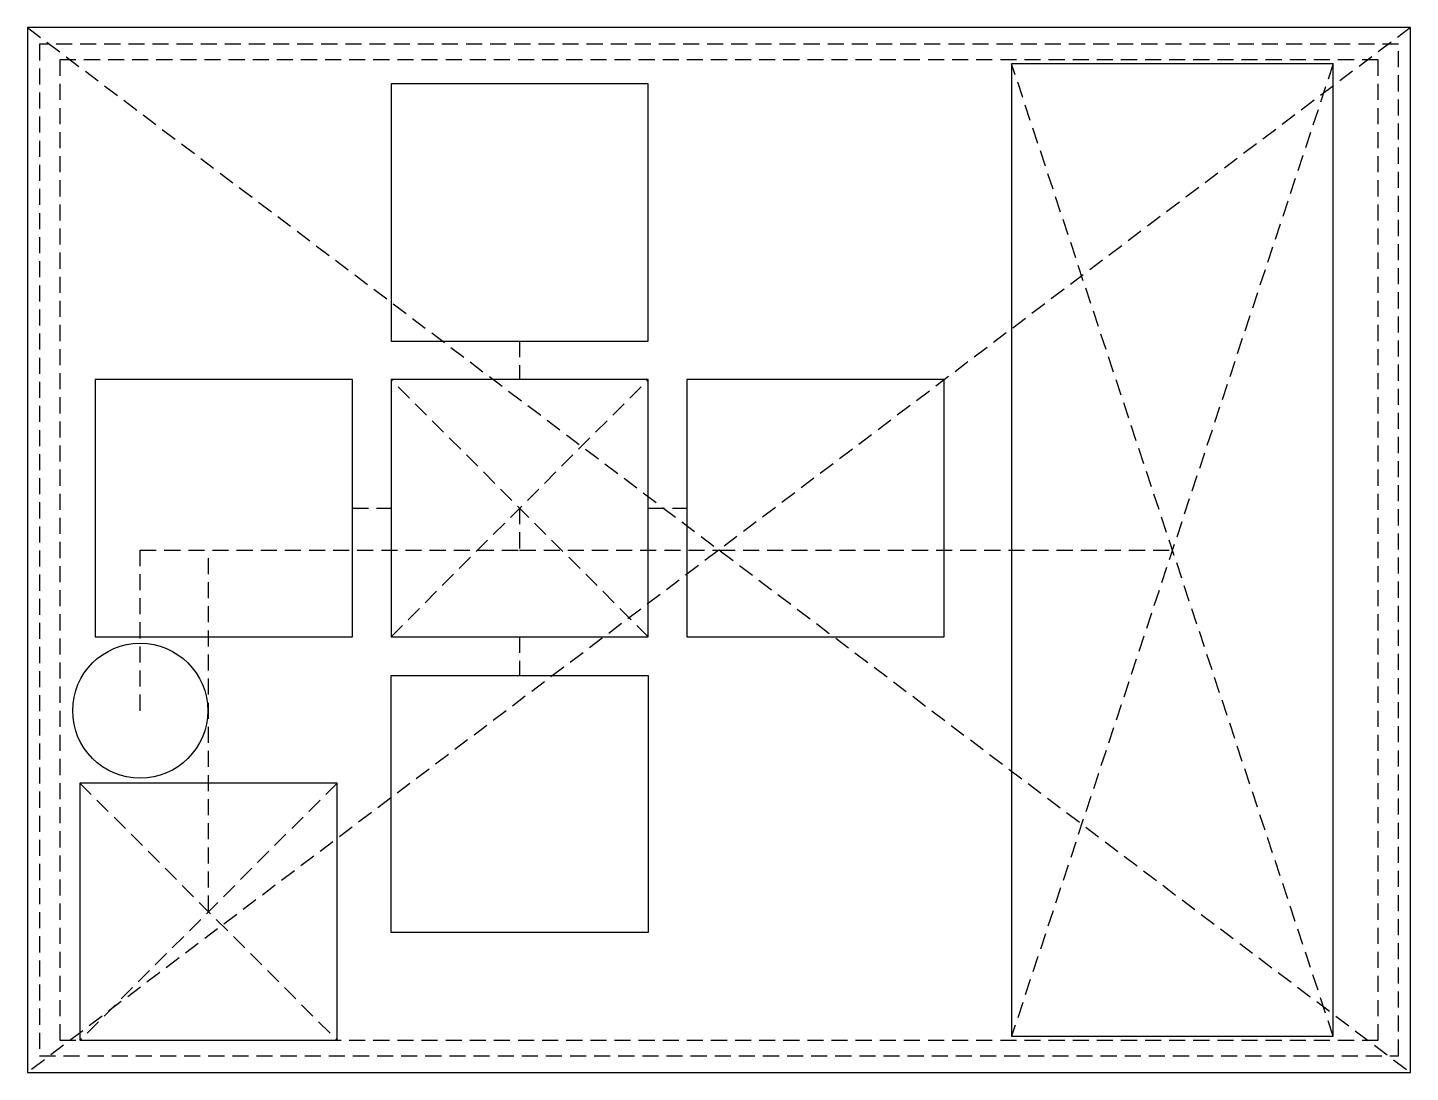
# Model space of a CAD drawing. Header units: millimetres. Extents: x -21.5 to 21.5, y -16.2 to 16.2.
import ezdxf

# ---------------------------------------------------------------- set-up
doc = ezdxf.new("R2010")
doc.units = ezdxf.units.MM
doc.linetypes.add('DASHED', pattern=[0.75, 0.5, -0.25])
doc.layers.get('0').update_dxf_attribs({"linetype": 'CONTINUOUS'})

msp = doc.modelspace()

# ---------------------------------------------------------------- linework, layer by layer
at = {"linetype": 'DASHED'}
for p, q in [((21.5, 16.25), (-21.5, -16.25)), ((-21.5, 16.25), (21.5, -16.25)), ((21.133, 15.733), (-21.133, 15.733)), ((-21.133, 15.733), (-21.133, -15.733)), ((21.133, -15.733), (21.133, 15.733)), ((20.5, 15.25), (-20.5, 15.25)), ((-20.5, 15.25), (-20.5, -15.25)), ((19.1, 15.12), (9.1, -15.12)), ((19.1, -15.12), (9.1, 15.12)), ((20.5, -15.25), (20.5, 15.25)), ((-6.2, 6.5), (-6.2, 5.3)), ((-10.2, -2.7), (-2.2, 5.3)), ((-2.2, -2.7), (-10.2, 5.3)), ((-11.4, 1.3), (-10.2, 1.3)), ((-6.2, 1.3), (-6.2, 0)), ((-2.2, 1.3), (-1, 1.3)), ((-18, 0), (-6.2, 0)), ((-15.875, -11.25), (-15.875, 0)), ((-6.2, 0), (0, 0)), ((0, 0), (14.1, 0)), ((-18, -5), (-18, 0)), ((-6.2, -2.7), (-6.2, -3.9)), ((-19.875, -7.25), (-11.875, -15.25)), ((-11.875, -7.25), (-19.875, -15.25)), ((-20.5, -15.25), (20.5, -15.25)), ((-21.133, -15.733), (21.133, -15.733))]:
    msp.add_line(p, q, dxfattribs=at)
for points in [[(21.5, 16.25), (-21.5, 16.25), (-21.5, -16.25), (21.5, -16.25)], [(19.1, 15.12), (9.1, 15.12), (9.1, -15.12), (19.1, -15.12)], [(-10.2, 6.5), (-2.2, 6.5), (-2.2, 14.5), (-10.2, 14.5)], [(-11.4, 5.3), (-19.4, 5.3), (-19.4, -2.7), (-11.4, -2.7)], [(-2.2, 5.3), (-10.2, 5.3), (-10.2, -2.7), (-2.2, -2.7)], [(7, 5.3), (-1, 5.3), (-1, -2.7), (7, -2.7)], [(-10.2, -3.9), (-2.2, -3.9), (-2.2, -11.9), (-10.2, -11.9)], [(-19.875, -15.25), (-11.875, -15.25), (-11.875, -7.25), (-19.875, -7.25)]]:
    msp.add_lwpolyline(points, close=True)
msp.add_circle((-18, -5), 2.1)
msp.add_point((0, 0))
msp.add_point((0, 0))

doc.saveas('drawing.dxf')
